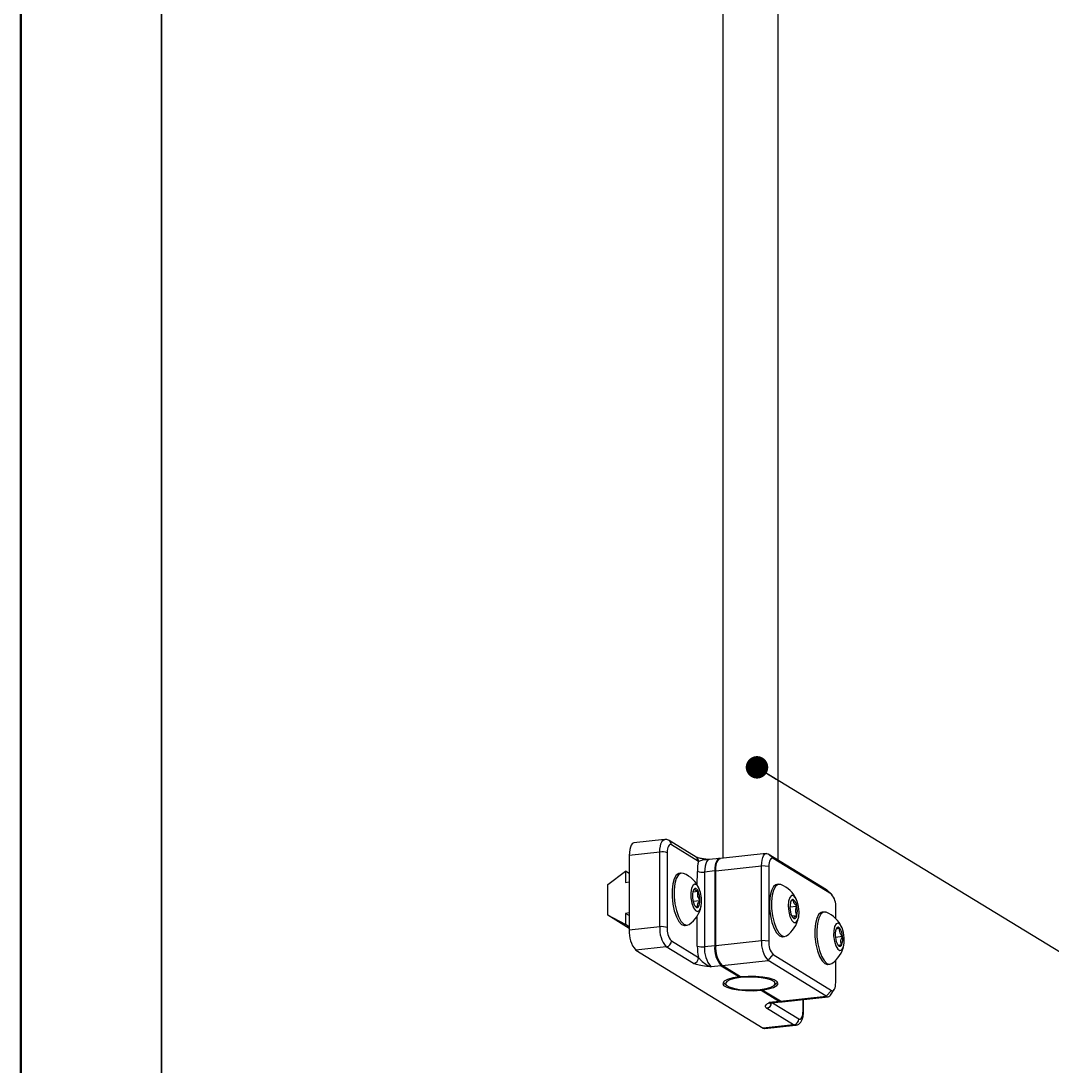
# Model space of a CAD drawing. Header units: millimetres. Extents: x 0 to 279, y -9 to 216.
# Drawn here: x 0 to 46.61, y 67.69 to 114.96 of the extents above; entities that cross this region are included whole.
import ezdxf

# ---------------------------------------------------------------- set-up
doc = ezdxf.new("R2010")
doc.units = ezdxf.units.MM
doc.layers.add('PAGE_BORDER', color=7, linetype='Continuous')
doc.layers.add('TITLE_BLOCK_BORDER', color=7, linetype='Continuous')
doc.dimstyles.new('SLDDIMSTYLE1', dxfattribs={"dimtxt": 0.18, "dimasz": 1.016, "dimexe": 0, "dimexo": 0.0625, "dimgap": 0, "dimtad": 0, "dimtih": 1, "dimtoh": 1, "dimdec": 0, "dimrnd": 1e-09, "dimzin": 0, "dimdsep": 46, "dimtxsty": 'Standard', "dimblk1": 'DOT', "dimblk2": 'DOT', "dimsah": 1, "dimcen": 0.09, "dimadec": 0, "dimazin": 0, "dimtfac": 1.016, "dimtdec": 0, "dimtofl": 0, "dimtmove": 0, "dimatfit": 3, "dimldrblk": 'DOT', "dimfxl": 1, "dimfrac": 2, "dimtolj": 1, "dimtzin": 0, "dimarcsym": 0})

# ---------------------------------------------------------------- blocks, each defined once
blk = doc.blocks.new('_DOT')
at = {"color": 0, "linetype": 'ByBlock', "lineweight": -2}
blk.add_line((-0.5, 0), (-1, 0), dxfattribs=at)
at = {"color": 0, "linetype": 'ByBlock', "const_width": 0.5}
blk.add_lwpolyline([(-0.25, 0, 1), (0.25, 0, 1)], format="xyb", close=True, dxfattribs=at)

msp = doc.modelspace()

# ---------------------------------------------------------------- linework, layer by layer
at = {"color": 7, "linetype": 'Continuous', "lineweight": 50}
msp.add_line((0, 0), (0, 215.9), dxfattribs=at)
at = {"color": 7, "linetype": 'Continuous', "lineweight": 25}
for p, q in [((31.733, 129.508), (31.72, 77.093)), ((34.22, 77.012), (34.233, 129.508)), ((29.09, 77.933), (27.709, 77.781)), ((30.525, 77.133), (29.303, 77.883)), ((30.625, 76.945), (29.402, 77.695)), ((27.498, 77.215), (27.497, 73.835)), ((28.879, 77.366), (27.498, 77.215)), ((28.879, 73.987), (28.879, 77.366)), ((29.207, 77.332), (29.206, 73.952)), ((31.571, 77.077), (31.111, 77.026)), ((33.689, 77.309), (31.617, 77.082)), ((34.001, 77.072), (33.771, 77.288)), ((33.771, 77.288), (36.405, 75.673)), ((36.635, 75.457), (34.001, 77.072)), ((31.11, 77.03), (31.088, 77.026)), ((31.407, 76.516), (33.478, 76.743)), ((33.478, 73.363), (33.478, 76.743)), ((33.806, 76.709), (33.478, 76.743)), ((33.806, 76.709), (33.805, 73.329)), ((26.525, 75.906), (27.33, 76.502)), ((27.33, 76.502), (27.33, 75.995)), ((27.498, 76.399), (27.33, 76.502)), ((29.855, 76.414), (29.76, 76.404)), ((31.361, 76.511), (30.9, 76.46)), ((30.9, 76.46), (30.9, 73.08)), ((31.361, 76.511), (31.36, 73.131)), ((31.406, 73.136), (31.407, 76.516)), ((26.524, 74.506), (26.525, 75.906)), ((27.33, 75.995), (27.498, 76.013)), ((34.259, 75.91), (34.164, 75.9)), ((36.635, 75.457), (36.405, 75.673)), ((36.405, 75.673), (36.444, 75.642)), ((36.661, 75.436), (36.444, 75.642)), ((30.371, 75.573), (30.609, 75.599)), ((30.381, 75.149), (30.691, 75.183)), ((34.758, 74.89), (35.069, 74.924)), ((36.83, 74.357), (36.83, 74.854)), ((27.33, 74.088), (26.524, 74.506)), ((27.497, 73.909), (26.524, 74.506)), ((27.498, 74.613), (27.33, 74.595)), ((27.33, 74.595), (27.33, 74.088)), ((27.498, 74.492), (27.33, 74.595)), ((34.843, 74.477), (35.076, 74.503)), ((34.889, 74.405), (34.933, 74.367)), ((36.307, 74.654), (36.212, 74.644)), ((27.497, 73.985), (27.33, 74.088)), ((28.879, 73.987), (27.497, 73.835)), ((30.019, 74.043), (30.114, 74.053)), ((29.401, 73.35), (30.624, 72.6)), ((31.406, 73.136), (33.478, 73.363)), ((33.805, 73.329), (33.478, 73.363)), ((34.423, 73.539), (34.518, 73.55)), ((36.812, 73.523), (37.136, 73.559)), ((29.171, 73.083), (27.79, 72.931)), ((27.79, 72.931), (33.544, 69.402)), ((30.394, 72.333), (29.171, 73.083)), ((31.36, 73.131), (30.9, 73.08)), ((36.932, 73.155), (37.099, 73.173)), ((31.698, 72.232), (33.77, 72.46)), ((33.77, 72.46), (34, 72.726)), ((36.403, 70.845), (33.77, 72.46)), ((34, 72.726), (36.634, 71.111)), ((36.829, 71.474), (36.829, 72.473)), ((31.652, 72.227), (31.192, 72.176)), ((31.652, 72.227), (32.481, 71.719)), ((32.528, 71.723), (31.698, 72.232)), ((36.471, 72.283), (36.566, 72.293)), ((31.765, 71.453), (31.885, 71.341)), ((32.481, 71.719), (32.481, 71.752)), ((34.053, 71.341), (34.173, 71.453)), ((33.457, 71.156), (33.457, 71.12)), ((33.457, 71.12), (34.286, 70.612)), ((33.502, 71.162), (33.502, 71.126)), ((34.332, 70.617), (33.502, 71.126)), ((36.403, 70.845), (36.634, 71.111)), ((36.593, 70.9), (36.76, 71.148)), ((34.286, 70.612), (33.825, 70.561)), ((33.907, 70.54), (34.368, 70.591)), ((34.332, 70.617), (36.403, 70.845)), ((34.414, 70.596), (36.486, 70.823)), ((35.371, 70.158), (35.371, 70.701)), ((34.926, 69.554), (33.703, 70.304)), ((34.926, 69.554), (33.544, 69.402)), ((33.626, 69.381), (35.008, 69.532))]:
    msp.add_line(p, q, dxfattribs=at)
at = {"color": 8, "linetype": 'Continuous', "lineweight": 25}
for p, q in [((30.572, 75.873), (30.573, 76.494)), ((30.572, 73.115), (30.572, 74.476)), ((33.971, 70.547), (35.156, 69.82)), ((35.351, 70.184), (35.351, 70.699))]:
    msp.add_line(p, q, dxfattribs=at)
at = {"color": 7, "linetype": 'Continuous', "lineweight": 25, "flags": 128}
for points in [[(27.709, 77.781), (27.679, 77.773), (27.628, 77.737), (27.584, 77.674), (27.548, 77.587), (27.521, 77.478), (27.504, 77.353), (27.498, 77.215)], [(29.402, 77.695), (29.364, 77.709), (29.328, 77.704), (29.294, 77.68), (29.264, 77.638), (29.24, 77.58), (29.222, 77.508), (29.211, 77.424), (29.207, 77.332)], [(31.595, 77.077), (31.541, 77.069), (31.491, 77.033), (31.447, 76.97), (31.41, 76.883), (31.383, 76.774), (31.366, 76.648), (31.361, 76.511)], [(31.407, 76.516), (31.412, 76.653), (31.429, 76.779), (31.456, 76.888), (31.493, 76.975), (31.537, 77.038), (31.588, 77.074), (31.617, 77.082)], [(33.478, 76.743), (33.484, 76.881), (33.501, 77.007), (33.528, 77.115), (33.564, 77.203), (33.609, 77.266), (33.659, 77.301), (33.714, 77.309), (33.771, 77.288)], [(34.001, 77.072), (33.963, 77.086), (33.927, 77.081), (33.893, 77.057), (33.863, 77.015), (33.839, 76.957), (33.821, 76.884), (33.81, 76.8), (33.806, 76.709)], [(29.76, 76.404), (29.731, 76.398), (29.619, 76.32), (29.528, 76.161), (29.463, 75.932), (29.43, 75.651), (29.431, 75.338), (29.466, 75.017), (29.532, 74.711), (29.625, 74.442), (29.738, 74.232), (29.862, 74.095), (29.987, 74.042), (30.019, 74.043)], [(29.946, 76.4), (29.826, 76.408), (29.714, 76.331), (29.623, 76.172), (29.558, 75.943), (29.525, 75.662), (29.526, 75.349), (29.561, 75.027), (29.627, 74.721), (29.72, 74.453), (29.833, 74.243), (29.957, 74.106), (30.082, 74.053), (30.2, 74.087)], [(30.732, 74.855), (30.764, 75.058), (30.759, 75.296), (30.718, 75.534), (30.647, 75.735), (30.558, 75.868), (30.463, 75.915), (30.377, 75.866), (30.313, 75.73), (30.281, 75.528), (30.286, 75.29), (30.327, 75.052), (30.397, 74.851), (30.487, 74.717), (30.582, 74.671), (30.668, 74.72), (30.732, 74.855)], [(30.609, 75.599), (30.589, 75.636), (30.569, 75.667), (30.547, 75.692), (30.525, 75.709), (30.503, 75.72), (30.481, 75.724), (30.46, 75.72), (30.44, 75.708)], [(34.164, 75.9), (34.122, 75.89), (34.012, 75.803), (33.923, 75.635), (33.862, 75.4), (33.832, 75.114), (33.837, 74.799), (33.876, 74.478), (33.945, 74.175), (34.041, 73.912), (34.155, 73.71), (34.28, 73.582), (34.405, 73.538), (34.423, 73.539)], [(34.35, 75.897), (34.339, 75.901), (34.217, 75.9), (34.107, 75.813), (34.018, 75.646), (33.957, 75.41), (33.927, 75.125), (33.932, 74.81), (33.971, 74.489), (34.04, 74.186), (34.136, 73.923), (34.25, 73.72), (34.374, 73.592), (34.5, 73.549), (34.604, 73.583)], [(35.17, 74.663), (35.148, 74.906), (35.092, 75.131), (35.011, 75.303), (34.917, 75.398), (34.825, 75.4), (34.748, 75.309), (34.698, 75.139), (34.683, 74.915), (34.705, 74.673), (34.761, 74.448), (34.842, 74.275), (34.936, 74.18), (35.028, 74.178), (35.105, 74.269), (35.155, 74.44), (35.17, 74.663)], [(34.92, 75.211), (34.898, 75.219), (34.877, 75.219), (34.856, 75.212), (34.836, 75.198), (34.819, 75.177), (34.803, 75.149), (34.789, 75.115), (34.777, 75.076)], [(30.436, 74.987), (30.456, 74.95), (30.476, 74.919), (30.498, 74.894), (30.52, 74.876), (30.542, 74.865), (30.564, 74.862), (30.585, 74.866), (30.605, 74.877)], [(34.933, 74.367), (34.955, 74.359), (34.976, 74.359), (34.997, 74.366), (35.016, 74.38), (35.034, 74.401), (35.05, 74.429), (35.064, 74.463), (35.076, 74.503)], [(36.212, 74.644), (36.164, 74.632), (36.055, 74.54), (35.968, 74.369), (35.908, 74.131), (35.88, 73.844), (35.887, 73.528), (35.927, 73.207), (35.998, 72.905), (36.094, 72.645), (36.209, 72.446), (36.334, 72.322), (36.459, 72.282), (36.471, 72.283)], [(36.398, 74.64), (36.381, 74.646), (36.259, 74.642), (36.15, 74.551), (36.063, 74.38), (36.003, 74.142), (35.975, 73.854), (35.981, 73.538), (36.022, 73.217), (36.093, 72.916), (36.189, 72.656), (36.304, 72.456), (36.429, 72.332), (36.554, 72.293), (36.652, 72.327)], [(37.213, 73.255), (37.215, 73.489), (37.181, 73.729), (37.115, 73.94), (37.028, 74.089), (36.933, 74.153), (36.844, 74.123), (36.775, 74.003), (36.737, 73.811), (36.734, 73.577), (36.769, 73.337), (36.834, 73.126), (36.921, 72.977), (37.016, 72.913), (37.105, 72.943), (37.174, 73.063), (37.213, 73.255)], [(37.012, 73.918), (36.99, 73.94), (36.968, 73.955), (36.946, 73.963), (36.924, 73.963), (36.904, 73.956), (36.884, 73.942), (36.867, 73.92), (36.851, 73.893)], [(36.937, 73.148), (36.959, 73.126), (36.981, 73.111), (37.003, 73.103), (37.025, 73.103), (37.045, 73.11), (37.065, 73.124), (37.083, 73.145), (37.099, 73.173)], [(32.481, 71.719), (32.177, 71.671), (31.937, 71.603), (31.78, 71.52), (31.72, 71.429), (31.76, 71.337), (31.899, 71.252), (32.125, 71.18), (32.419, 71.128), (32.757, 71.099), (33.113, 71.097), (33.457, 71.12)], [(31.741, 71.48), (31.743, 71.477), (31.765, 71.453)], [(32.53, 71.689), (32.256, 71.646), (32.04, 71.584), (31.899, 71.51), (31.844, 71.428), (31.881, 71.345), (32.006, 71.269), (32.209, 71.204), (32.474, 71.157), (32.778, 71.131), (33.098, 71.129), (33.408, 71.15), (33.682, 71.193), (33.898, 71.255), (34.039, 71.329), (34.094, 71.411), (34.057, 71.494), (33.932, 71.57), (33.729, 71.635), (33.464, 71.682), (33.16, 71.707), (32.84, 71.71), (32.53, 71.689)], [(33.502, 71.126), (33.792, 71.175), (34.019, 71.243), (34.165, 71.325), (34.219, 71.414), (34.176, 71.503), (34.041, 71.586), (33.823, 71.656), (33.54, 71.708), (33.212, 71.738), (32.866, 71.743), (32.528, 71.723)], [(34.173, 71.453), (34.191, 71.471), (34.197, 71.479)], [(36.634, 71.111), (36.672, 71.097), (36.708, 71.102), (36.742, 71.126), (36.772, 71.168), (36.796, 71.226), (36.814, 71.299), (36.825, 71.383), (36.829, 71.474)], [(34.286, 70.612), (34.343, 70.591), (34.391, 70.596)], [(34.414, 70.596), (34.389, 70.596), (34.332, 70.617)], [(35.156, 69.82), (35.194, 69.806), (35.23, 69.811), (35.264, 69.835), (35.294, 69.877), (35.318, 69.936), (35.336, 70.008), (35.347, 70.092), (35.351, 70.184)], [(33.544, 69.402), (33.601, 69.381), (33.626, 69.381)]]:
    msp.add_lwpolyline(points, dxfattribs=at)
at = {"color": 8, "linetype": 'Continuous', "lineweight": 25, "flags": 128}
for points in [[(28.879, 77.366), (28.885, 77.504), (28.902, 77.63), (28.929, 77.739), (28.965, 77.826), (29.01, 77.889), (29.06, 77.925), (29.09, 77.933)], [(31.109, 77.026), (31.081, 77.018), (31.031, 76.982), (30.986, 76.92), (30.95, 76.832), (30.923, 76.723), (30.906, 76.598), (30.9, 76.46)], [(33.825, 70.561), (33.882, 70.54), (33.907, 70.54)], [(35.371, 70.158), (35.371, 70.159), (35.366, 70.171), (35.351, 70.184)], [(35.008, 69.532), (34.983, 69.533), (34.926, 69.554)]]:
    msp.add_lwpolyline(points, dxfattribs=at)
at = {"color": 8, "linetype": 'Continuous', "lineweight": 25}
for centre, radius, start, end in [((29.185, 77.7), 0.217, 358.621, 57.3511), ((30.408, 76.95), 0.217, 358.6238, 57.1946), ((33.664, 70.57), 0.269, 278.3117, 354.2385)]:
    msp.add_arc(centre, radius, start, end, dxfattribs=at)
at = {"color": 7, "linetype": 'Continuous', "lineweight": 25}
for centre, radius, start, end in [((28.978, 76.729), 0.645, 69.1897, 98.7801), ((32.328, 76.519), 1.755, 165.9434, 180.7994), ((29.45, 75.175), 1.322, 24.2365, 67.9815), ((30.802, 77.098), 0.645, 249.1897, 278.7801), ((30.774, 75.449), 0.423, 142.1034, 186.3053), ((33.854, 74.671), 1.322, 24.2365, 67.9815), ((31.356, 75.385), 1.003, 179.0119, 203.3983), ((30.271, 75.137), 0.423, 322.1034, 6.3053), ((29.689, 75.201), 1.003, 359.0119, 23.3983), ((34.629, 74.877), 0.443, 6.1426, 48.9426), ((36.028, 74.928), 0.805, 354.7757, 41.0863), ((29.45, 75.175), 1.322, 304.5549, 348.2999), ((35.748, 74.88), 0.99, 168.5798, 193.1747), ((34.105, 74.699), 0.99, 348.5798, 13.1747), ((33.854, 74.671), 1.322, 304.5549, 348.2999), ((35.224, 74.701), 0.443, 186.1426, 228.9426), ((35.902, 73.415), 1.322, 24.2365, 67.9815), ((28.7, 73.725), 1.208, 174.7757, 221.0863), ((30.081, 73.877), 1.208, 174.7757, 221.0863), ((28.977, 73.349), 0.645, 69.1897, 98.7801), ((30.008, 73.879), 0.805, 174.7757, 221.0863), ((37.565, 73.629), 0.761, 159.7659, 189.2073), ((36.415, 73.511), 0.723, 3.7883, 34.2948), ((29.132, 73.349), 0.269, 278.302, 0.0891), ((34.68, 73.253), 1.208, 174.7757, 221.0863), ((34.607, 73.255), 0.805, 174.7757, 221.0863), ((37.535, 73.555), 0.723, 183.7883, 214.2948), ((36.384, 73.437), 0.761, 339.7659, 9.2073), ((33.179, 73.119), 2.607, 180.0871, 191.4801), ((30.801, 73.718), 0.645, 249.1897, 278.7801), ((32.102, 72.97), 1.208, 174.7757, 221.0863), ((32.563, 73.021), 1.208, 174.7757, 221.0863), ((32.609, 73.026), 1.208, 174.7757, 221.0863), ((35.902, 73.415), 1.322, 304.5549, 348.2999), ((30.355, 72.599), 0.269, 278.302, 0.0891), ((36.473, 70.959), 0.134, 238.956, 333.8768), ((34.887, 69.82), 0.269, 278.302, 0.0891)]:
    msp.add_arc(centre, radius, start, end, dxfattribs=at)
for points, knots in [([(29.303, 77.883), (29.256, 77.907), (29.188, 77.942), (29.113, 77.929), (29.091, 77.925)], [0, 0, 0, 0, 0.700843, 1, 1, 1, 1]), ([(31.091, 77.026), (31.048, 77.031), (30.931, 77.043), (30.763, 77.067), (30.616, 77.1), (30.546, 77.122), (30.521, 77.136), (30.526, 77.133), (30.526, 77.133)], [0, 0, 0, 0, 0.169631, 0.466244, 0.713738, 0.878702, 0.996595, 1, 1, 1, 1]), ([(30.44, 75.708), (30.423, 75.69), (30.403, 75.668), (30.392, 75.646), (30.391, 75.643)], [0, 0, 0, 0, 0.861264, 1, 1, 1, 1]), ([(30.609, 75.599), (30.561, 75.612), (30.479, 75.634), (30.437, 75.675), (30.439, 75.698), (30.44, 75.708)], [0, 0, 0, 0, 0.439117, 0.751367, 1, 1, 1, 1]), ([(30.605, 74.877), (30.6, 74.891), (30.584, 74.936), (30.584, 75.02), (30.633, 75.113), (30.676, 75.165), (30.691, 75.183)], [0, 0, 0, 0, 0.156025, 0.493707, 0.819058, 1, 1, 1, 1]), ([(30.691, 75.183), (30.656, 75.24), (30.595, 75.338), (30.584, 75.488), (30.601, 75.565), (30.609, 75.599)], [0, 0, 0, 0, 0.439117, 0.751367, 1, 1, 1, 1]), ([(34.92, 75.211), (34.872, 75.189), (34.815, 75.162), (34.8, 75.14), (34.798, 75.136)], [0, 0, 0, 0, 0.8593456, 1, 1, 1, 1]), ([(35.069, 74.924), (35.024, 74.963), (34.947, 75.029), (34.912, 75.133), (34.918, 75.187), (34.92, 75.211)], [0, 0, 0, 0, 0.439117, 0.751367, 1, 1, 1, 1]), ([(30.455, 74.938), (30.456, 74.936), (30.46, 74.922), (30.518, 74.9), (30.578, 74.884), (30.605, 74.877)], [0, 0, 0, 0, 0.069071, 0.58733, 1, 1, 1, 1]), ([(35.076, 74.503), (35.066, 74.522), (35.036, 74.584), (35.01, 74.702), (35.031, 74.829), (35.059, 74.899), (35.069, 74.924)], [0, 0, 0, 0, 0.156025, 0.493707, 0.819058, 1, 1, 1, 1]), ([(34.933, 74.367), (34.93, 74.384), (34.924, 74.413), (34.993, 74.463), (35.05, 74.49), (35.076, 74.503)], [0, 0, 0, 0, 0.439117, 0.751367, 1, 1, 1, 1]), ([(37.012, 73.918), (36.964, 73.912), (36.883, 73.901), (36.861, 73.897), (36.852, 73.895)], [0, 0, 0, 0, 0.5902, 1, 1, 1, 1]), ([(37.136, 73.559), (37.095, 73.607), (37.024, 73.691), (36.997, 73.821), (37.007, 73.888), (37.012, 73.918)], [0, 0, 0, 0, 0.439117, 0.751367, 1, 1, 1, 1]), ([(37.099, 73.173), (37.091, 73.191), (37.068, 73.248), (37.054, 73.355), (37.088, 73.471), (37.123, 73.535), (37.136, 73.559)], [0, 0, 0, 0, 0.156025, 0.493707, 0.819058, 1, 1, 1, 1]), ([(36.937, 73.148), (36.937, 73.149), (36.936, 73.151), (37.011, 73.162), (37.072, 73.17), (37.099, 73.173)], [0, 0, 0, 0, 0.439117, 0.751367, 1, 1, 1, 1]), ([(31.192, 72.176), (31.191, 72.176), (31.06, 72.19), (30.824, 72.216), (30.535, 72.268), (30.436, 72.314), (30.394, 72.333)], [0, 0, 0, 0, 0.002181, 0.413271, 0.752251, 1, 1, 1, 1]), ([(30.624, 72.6), (30.651, 72.566), (30.725, 72.476), (30.909, 72.318), (31.074, 72.216), (31.174, 72.182), (31.191, 72.177), (31.192, 72.176)], [0, 0, 0, 0, 0.194275, 0.520271, 0.914949, 0.997036, 1, 1, 1, 1]), ([(33.703, 70.304), (33.679, 70.325), (33.621, 70.375), (33.678, 70.465), (33.772, 70.527), (33.825, 70.561), (33.825, 70.561)], [0, 0, 0, 0, 0.247749, 0.586729, 0.997819, 1, 1, 1, 1]), ([(33.869, 70.529), (33.868, 70.529), (33.866, 70.529), (33.893, 70.533), (33.908, 70.536)], [0, 0, 0, 0, 0.469834, 1, 1, 1, 1]), ([(35.007, 69.54), (35.03, 69.541), (35.096, 69.544), (35.19, 69.606), (35.275, 69.705), (35.336, 69.844), (35.366, 70), (35.37, 70.116), (35.371, 70.158)], [0, 0, 0, 0, 0.0838536, 0.2458293, 0.4068845, 0.6060257, 0.8565513, 1, 1, 1, 1])]:
    msp.add_open_spline(points, degree=3, knots=knots, dxfattribs=at)
at = {"color": 8, "linetype": 'Continuous', "lineweight": 25}
for points, knots in [([(31.089, 77.018), (31.025, 77.022), (30.893, 77.031), (30.726, 76.972), (30.652, 76.953), (30.625, 76.945)], [0, 0, 0, 0, 0.374237, 0.766334, 1, 1, 1, 1]), ([(33.825, 70.561), (33.825, 70.561), (33.828, 70.554), (33.84, 70.52), (33.849, 70.508), (33.864, 70.525), (33.867, 70.529)], [0, 0, 0, 0, 0.005109, 0.146607, 0.826935, 1, 1, 1, 1])]:
    msp.add_open_spline(points, degree=3, knots=knots, dxfattribs=at)
at = {"layer": 'PAGE_BORDER', "lineweight": 35}
msp.add_line((6.35, 6.35), (6.35, 209.55), dxfattribs=at)

# ---------------------------------------------------------------- leaders
at = {"layer": 'TITLE_BLOCK_BORDER'}
msp.add_leader([(33.269, 81.199), (49.304, 71.422)], dimstyle='SLDDIMSTYLE1', dxfattribs=at)

doc.saveas('drawing.dxf')
